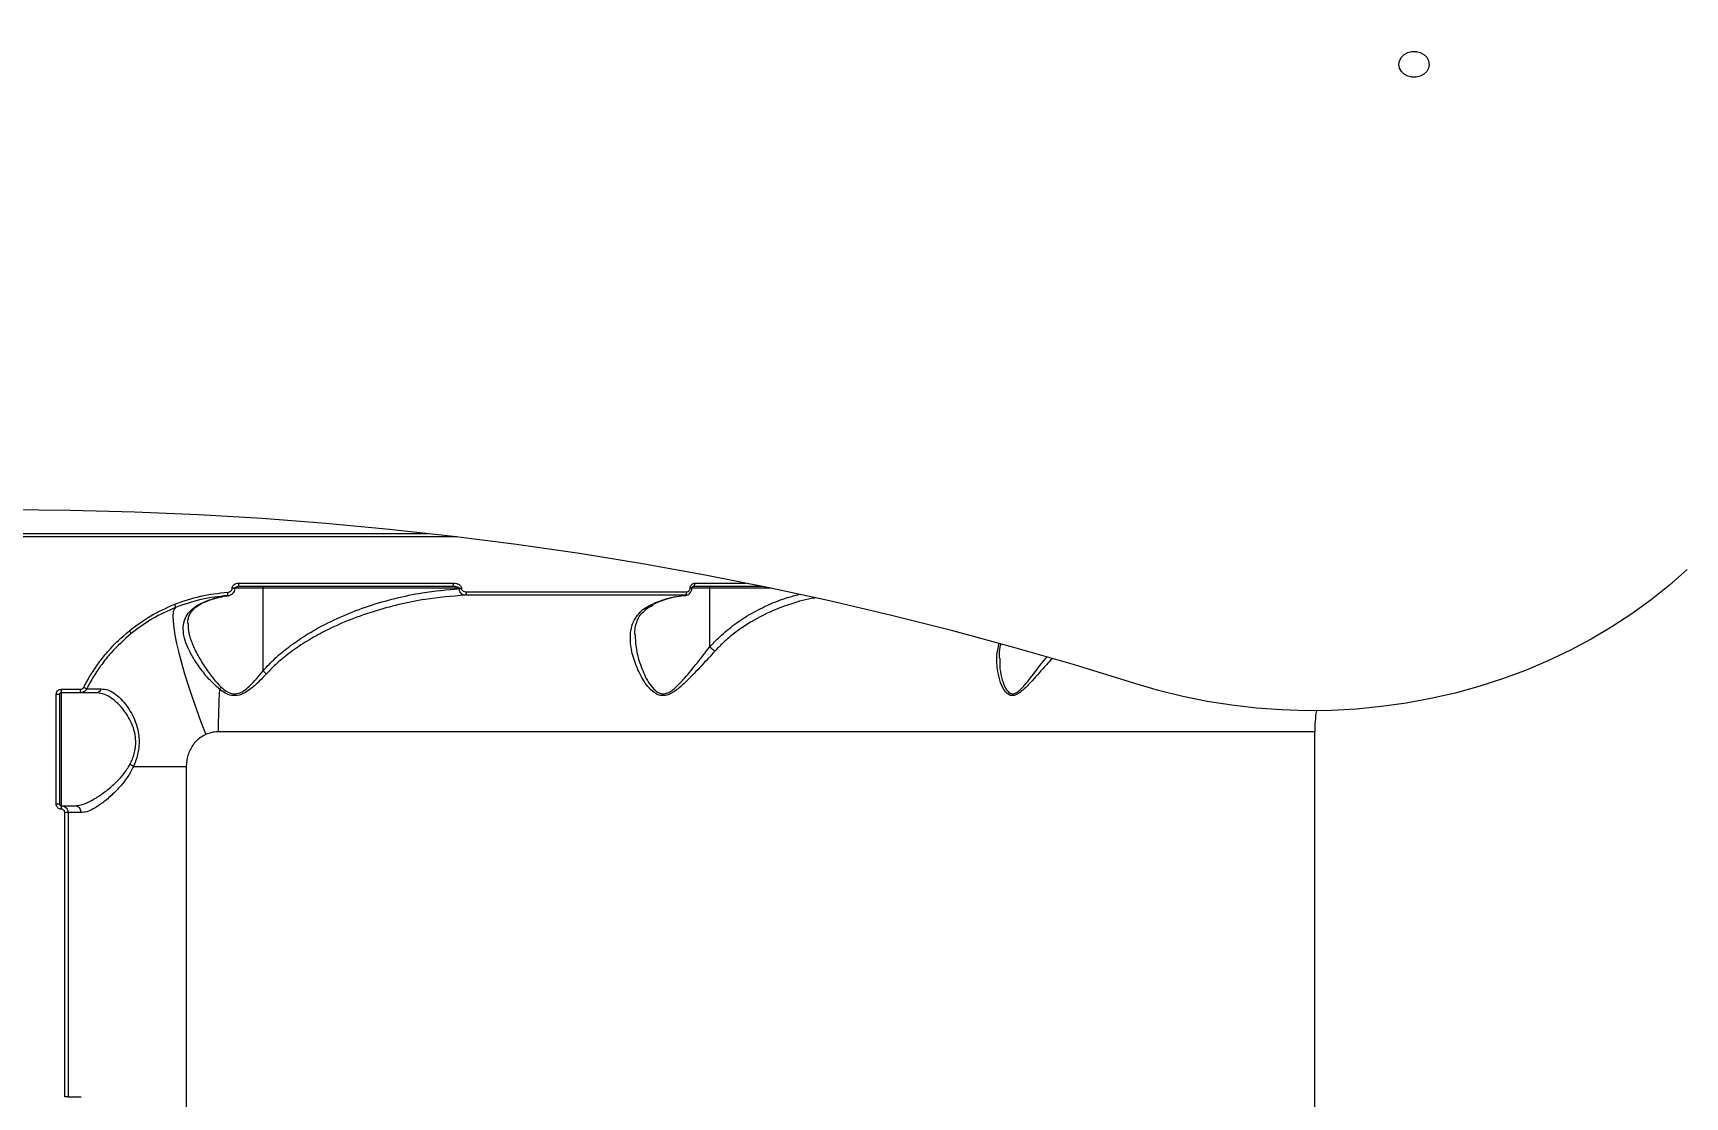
# Model space of a CAD drawing. Header units: millimetres. Extents: x -6796 to 9036, y -6828 to 5710.
# Drawn here: x -2676.7 to -2194.4, y -506.4 to -195.8 of the extents above; entities that cross this region are included whole.
import ezdxf

# ---------------------------------------------------------------- set-up
doc = ezdxf.new("R2010")
doc.units = ezdxf.units.MM
doc.layers.add('DIKOM_РАЗМЕР_ЗОНА', color=7, linetype='Continuous')
doc.layers.add('DIKOM_РАЗМЕР_ОБЪЕКТА', color=7, linetype='Continuous')
doc.styles.add('style1', font='arial.ttf', dxfattribs={"width": 0.8})
doc.dimstyles.new('1-50', dxfattribs={"dimtxt": 300, "dimasz": 200, "dimexe": 100, "dimexo": 0, "dimgap": 100, "dimtad": 1, "dimtxsty": 'style1', "dimcen": 200, "dimclrd": 7, "dimclre": 7, "dimclrt": 7, "dimadec": 1, "dimazin": 2, "dimtfac": 1, "dimtmove": 0, "dimatfit": 2, "dimfxl": 0, "dimlwd": 25, "dimlwe": 18, "dimarcsym": 0})

# ---------------------------------------------------------------- blocks, each defined once
blk = doc.blocks.new('*D11')
at = {"layer": 'Defpoints', "color": 0, "transparency": 16777216}
for p in [(-5295.52, 688.88), (5479.37, 352.85), (5479.37, -5858.19)]:
    blk.add_point(p, dxfattribs=at)
at = {"layer": 'DIKOM_РАЗМЕР_ОБЪЕКТА', "color": 7, "lineweight": 18, "transparency": 16777216}
for p, q in [((-5295.52, 688.88), (-5295.52, -5958.19)), ((5479.37, 352.85), (5479.37, -5958.19))]:
    blk.add_line(p, q, dxfattribs=at)
at = {"layer": 'DIKOM_РАЗМЕР_ОБЪЕКТА', "color": 7, "lineweight": 25, "transparency": 16777216}
blk.add_line((-5095.52, -5858.19), (5279.37, -5858.19), dxfattribs=at)
at = {"layer": 'DIKOM_РАЗМЕР_ОБЪЕКТА', "color": 7, "transparency": 16777216}
for points in [[(-5095.52, -5824.85), (-5095.52, -5891.52), (-5295.52, -5858.19)], [(5279.37, -5824.85), (5279.37, -5891.52), (5479.37, -5858.19)]]:
    blk.add_solid(points, dxfattribs=at)
at = {"layer": 'DIKOM_РАЗМЕР_ОБЪЕКТА', "color": 7, "transparency": 16777216, "insert": (180.34, -5605.01), "char_height": 300, "attachment_point": 5, "style": 'style1'}
blk.add_mtext('10800', dxfattribs=at)
blk = doc.blocks.new('*D14')
at = {"layer": 'Defpoints', "color": 0, "transparency": 16777216}
for p in [(-6795.52, 688.88), (6979.37, 688.88), (6979.37, -6727.83)]:
    blk.add_point(p, dxfattribs=at)
at = {"layer": 'DIKOM_РАЗМЕР_ЗОНА', "color": 7, "lineweight": 18, "transparency": 16777216}
for p, q in [((-6795.52, 688.88), (-6795.52, -6827.83)), ((6979.37, 688.88), (6979.37, -6827.83))]:
    blk.add_line(p, q, dxfattribs=at)
at = {"layer": 'DIKOM_РАЗМЕР_ЗОНА', "color": 7, "lineweight": 25, "transparency": 16777216}
blk.add_line((-6595.52, -6727.83), (6779.37, -6727.83), dxfattribs=at)
at = {"layer": 'DIKOM_РАЗМЕР_ЗОНА', "color": 7, "transparency": 16777216}
for points in [[(-6595.52, -6694.5), (-6595.52, -6761.17), (-6795.52, -6727.83)], [(6779.37, -6694.5), (6779.37, -6761.17), (6979.37, -6727.83)]]:
    blk.add_solid(points, dxfattribs=at)
at = {"layer": 'DIKOM_РАЗМЕР_ЗОНА', "color": 7, "transparency": 16777216, "insert": (26.03, -6474.56), "char_height": 300, "attachment_point": 5, "style": 'style1'}
blk.add_mtext('13800', dxfattribs=at)

msp = doc.modelspace()

# ---------------------------------------------------------------- linework, layer by layer
at = {"color": 7, "linetype": 'Continuous', "lineweight": 15}
for p, q in [((-2807.418, -341.885), (-2561.607, -341.885)), ((-2553, -342.885), (-2683.511, -342.885)), ((-2616.667, -356.385), (-2554.001, -356.385)), ((-2483.491, -356.385), (-2468.646, -356.385)), ((-2618.609, -357.979), (-2618.609, -357.885)), ((-2617.766, -357.885), (-2618.609, -357.885)), ((-2617.766, -357.979), (-2618.609, -357.979)), ((-2609.596, -357.885), (-2617.777, -357.885)), ((-2617.766, -357.979), (-2617.766, -357.885)), ((-2554.312, -357.385), (-2616.829, -357.385)), ((-2609.596, -381.998), (-2609.596, -357.885)), ((-2552.308, -357.885), (-2609.596, -357.885)), ((-2552.308, -358.006), (-2552.308, -357.885)), ((-2552.308, -357.885), (-2551.661, -357.885)), ((-2552.308, -358.006), (-2551.661, -358.006)), ((-2551.661, -357.885), (-2551.661, -358.006)), ((-2486.318, -359.942), (-2550.498, -359.942)), ((-2550.202, -358.945), (-2485.88, -358.945)), ((-2486.609, -360.009), (-2486.184, -359.975)), ((-2484.908, -357.918), (-2484.908, -357.885)), ((-2484.383, -357.885), (-2484.908, -357.885)), ((-2484.383, -357.918), (-2484.908, -357.918)), ((-2479.16, -357.885), (-2484.384, -357.885)), ((-2484.383, -357.918), (-2484.383, -357.885)), ((-2463.719, -357.385), (-2483.97, -357.385)), ((-2479.16, -375.045), (-2479.16, -357.885)), ((-2461.299, -357.885), (-2479.16, -357.885)), ((-2626.362, -361.783), (-2626.339, -361.773)), ((-2669.978, -420.885), (-2669.978, -388.885)), ((-2669.013, -388.885), (-2669.978, -388.885)), ((-2669.013, -388.885), (-2669.013, -420.885)), ((-2662.9, -388.385), (-2668.513, -388.385)), ((-2668.513, -388.385), (-2668.513, -421.385)), ((-2668.475, -387.385), (-2662.848, -387.385)), ((-2302.513, -399.835), (-2622.666, -399.835)), ((-2302.513, -769.935), (-2302.513, -399.835)), ((-2647.42, -409.885), (-2632.011, -409.885)), ((-2632.011, -409.885), (-2632.011, -759.885)), ((-2669.013, -420.885), (-2669.978, -420.885)), ((-2668.513, -421.385), (-2664.463, -421.385)), ((-2667.472, -506.385), (-2667.472, -423.385)), ((-2666.513, -423.385), (-2667.472, -423.385)), ((-2662.655, -423.385), (-2666.513, -423.385)), ((-2666.513, -423.385), (-2666.513, -506.385)), ((-2666.513, -506.385), (-2667.472, -506.385)), ((-2666.513, -506.385), (-2662.655, -506.385))]:
    msp.add_line(p, q, dxfattribs=at)
at = {"color": 7, "linetype": 'Continuous', "lineweight": 15, "flags": 128}
for points in [[(-2277.913, -204.974), (-2277.735, -203.9), (-2277.215, -202.914), (-2276.394, -202.094), (-2275.341, -201.508), (-2274.139, -201.202), (-2272.887, -201.202), (-2271.685, -201.508), (-2270.632, -202.094), (-2269.811, -202.914), (-2269.291, -203.9), (-2269.113, -204.974), (-2269.291, -206.047), (-2269.811, -207.034), (-2270.632, -207.854), (-2271.685, -208.44), (-2272.887, -208.746), (-2274.139, -208.746), (-2275.341, -208.44), (-2276.394, -207.854), (-2277.215, -207.034), (-2277.735, -206.047), (-2277.913, -204.974)], [(-2355.018, -385.706), (-2372.625, -380.281), (-2390.35, -375.155), (-2408.188, -370.33), (-2426.131, -365.807), (-2444.172, -361.589), (-2462.306, -357.676), (-2480.524, -354.072), (-2498.82, -350.776), (-2517.187, -347.79), (-2535.617, -345.115), (-2554.105, -342.753), (-2572.642, -340.704), (-2591.222, -338.968), (-2609.837, -337.548), (-2628.481, -336.442), (-2647.146, -335.652), (-2665.826, -335.178), (-2684.512, -335.02)], [(-2554.312, -357.385), (-2554.252, -357.366), (-2554.193, -357.309), (-2554.139, -357.217), (-2554.093, -357.092), (-2554.054, -356.941), (-2554.025, -356.768), (-2554.007, -356.58), (-2554.001, -356.385)], [(-2483.97, -357.385), (-2483.877, -357.366), (-2483.787, -357.309), (-2483.704, -357.217), (-2483.631, -357.092), (-2483.572, -356.941), (-2483.528, -356.768), (-2483.5, -356.58), (-2483.491, -356.385)], [(-2193.787, -352.463), (-2198.912, -356.984), (-2204.286, -361.284), (-2209.895, -365.351), (-2215.726, -369.177), (-2221.766, -372.752), (-2228, -376.067), (-2234.413, -379.116), (-2240.99, -381.89), (-2247.715, -384.383), (-2254.573, -386.589), (-2261.547, -388.503), (-2268.62, -390.12), (-2275.776, -391.437), (-2282.997, -392.45), (-2290.268, -393.156), (-2297.569, -393.555), (-2304.884, -393.645), (-2312.195, -393.427), (-2319.485, -392.899), (-2326.737, -392.065), (-2333.933, -390.925), (-2341.057, -389.483), (-2348.091, -387.742), (-2355.018, -385.706)], [(-2609.762, -357.385), (-2609.73, -357.395), (-2609.699, -357.423), (-2609.67, -357.469), (-2609.645, -357.532), (-2609.624, -357.607), (-2609.609, -357.694), (-2609.6, -357.788), (-2609.596, -357.885)], [(-2486.318, -359.942), (-2486.231, -359.911), (-2486.148, -359.847), (-2486.072, -359.75), (-2486.006, -359.626), (-2485.953, -359.478), (-2485.913, -359.311), (-2485.888, -359.131), (-2485.88, -358.945)], [(-2479.322, -357.385), (-2479.29, -357.395), (-2479.26, -357.423), (-2479.232, -357.469), (-2479.208, -357.532), (-2479.188, -357.607), (-2479.173, -357.694), (-2479.164, -357.788), (-2479.16, -357.885)], [(-2635.129, -363.491), (-2635.544, -363.969), (-2635.807, -364.808), (-2635.917, -366), (-2635.871, -367.534), (-2635.671, -369.395), (-2635.318, -371.563), (-2634.816, -374.018), (-2634.17, -376.735), (-2633.386, -379.688), (-2632.472, -382.847), (-2631.437, -386.182), (-2630.292, -389.659), (-2629.046, -393.243), (-2627.714, -396.901), (-2626.307, -400.595)], [(-2626.691, -361.839), (-2626.44, -361.809), (-2626.362, -361.783)]]:
    msp.add_lwpolyline(points, dxfattribs=at)
at = {"color": 7, "linetype": 'Continuous', "lineweight": 15}
for centre, radius, start, end in [((-2273.513, -196.217), 5.067, 261.13492, 278.86508), ((-2618.334, -356.629), 1.685, 333.33607, 8.32464), ((-2621.842, -359.408), 1.968, 340.8542, 10.24133), ((-2551.347, -359.147), 1.163, 316.88554, 10.01902), ((-2637.502, -363.647), 2.378, 3.75868, 27.10641), ((-2651.218, -372.737), 3.548, 27.44633, 42.81028), ((-2603.627, -375.879), 8.549, 225.70805, 234.60165), ((-2675.053, -387.633), 6.583, 353.44284, 2.16036), ((-2667.745, -387.633), 4.903, 351.17716, 2.89908), ((-2666.075, -395.483), 9.578, 58.82094, 64.52023), ((-2658.467, -386.625), 1.761, 271.83073, 338.86001), ((-2386.105, -399.721), 236.56, 177.00405, 180.02755), ((-2626.777, -383.184), 6.09, 316.73891, 324.34687), ((-2262.513, -399.835), 40, 171.10047, 180), ((-2651.362, -416.229), 7.469, 58.13837, 67.17397), ((-2675.057, -422.137), 6.586, 357.84101, 6.55527), ((-2664.564, -423.293), 1.911, 357.24756, 86.95552)]:
    msp.add_arc(centre, radius, start, end, dxfattribs=at)
for points, knots in [([(-2618.609, -357.885), (-2618.6, -357.775), (-2618.578, -357.522), (-2618.378, -357.132), (-2617.989, -356.747), (-2617.395, -356.447), (-2616.918, -356.407), (-2616.667, -356.385)], [0, 0, 0, 0, 0.1205883, 0.2783924, 0.4705825, 0.7208396, 1, 1, 1, 1]), ([(-2554.001, -356.385), (-2553.697, -356.406), (-2553.11, -356.447), (-2552.385, -356.754), (-2551.935, -357.143), (-2551.703, -357.515), (-2551.675, -357.762), (-2551.661, -357.885)], [0, 0, 0, 0, 0.3047742, 0.5876113, 0.7664895, 0.8828734, 1, 1, 1, 1]), ([(-2484.908, -357.885), (-2484.904, -357.81), (-2484.894, -357.563), (-2484.757, -357.148), (-2484.439, -356.729), (-2483.995, -356.44), (-2483.659, -356.404), (-2483.491, -356.385)], [0, 0, 0, 0, 0.0931659, 0.303915, 0.5302109, 0.7652286, 1, 1, 1, 1]), ([(-2635.385, -362.564), (-2632.899, -361.685), (-2627.866, -359.906), (-2622.581, -359.343), (-2619.906, -359.058)], [0, 0, 0, 0, 0.4938456, 1, 1, 1, 1]), ([(-2619.983, -360.053), (-2622.537, -360.323), (-2627.709, -360.87), (-2632.635, -362.611), (-2635.129, -363.491)], [0, 0, 0, 0, 0.4938571, 1, 1, 1, 1]), ([(-2626.691, -361.839), (-2625.712, -361.47), (-2623.513, -360.643), (-2621.243, -360.264), (-2619.983, -360.053)], [0, 0, 0, 0, 0.4451176, 1, 1, 1, 1]), ([(-2626.345, -361.835), (-2626.13, -361.745), (-2625.02, -361.284), (-2622.973, -360.67), (-2621.003, -360.219), (-2619.948, -360.112), (-2619.824, -360.099)], [0, 0, 0, 0, 0.1011356, 0.5220009, 0.9441645, 1, 1, 1, 1]), ([(-2619.906, -359.058), (-2619.74, -359.033), (-2619.412, -358.984), (-2619.01, -358.754), (-2618.747, -358.468), (-2618.626, -358.203), (-2618.614, -358.042), (-2618.609, -357.979)], [0, 0, 0, 0, 0.2734692, 0.5393227, 0.7386779, 0.8989218, 1, 1, 1, 1]), ([(-2619.834, -360.03), (-2619.794, -360.028), (-2619.444, -360.012), (-2618.864, -359.768), (-2618.223, -359.269), (-2617.872, -358.656), (-2617.73, -358.199), (-2617.768, -357.982), (-2617.768, -357.978)], [0, 0, 0, 0, 0.0375092, 0.3320835, 0.5751203, 0.7923869, 0.9964251, 1, 1, 1, 1]), ([(-2617.755, -357.945), (-2617.76, -357.929), (-2617.768, -357.9), (-2617.764, -357.848), (-2617.74, -357.779), (-2617.659, -357.666), (-2617.462, -357.52), (-2617.168, -357.4), (-2616.935, -357.402), (-2616.828, -357.403)], [0, 0, 0, 0, 0.0412587, 0.0759075, 0.1211446, 0.2246972, 0.4216248, 0.7317165, 1, 1, 1, 1]), ([(-2609.596, -381.998), (-2608.426, -380.743), (-2606.085, -378.233), (-2602.079, -374.959), (-2597.813, -371.982), (-2592.513, -368.867), (-2586.18, -365.808), (-2578.72, -362.98), (-2571.01, -360.757), (-2562.189, -358.892), (-2555.91, -358.329), (-2552.308, -358.006)], [0, 0, 0, 0, 0.0792673, 0.1585925, 0.2405882, 0.3226061, 0.4472327, 0.5718942, 0.6998613, 0.827838, 1, 1, 1, 1]), ([(-2550.498, -359.942), (-2554.433, -360.251), (-2560.961, -360.762), (-2569.945, -362.577), (-2577.545, -364.654), (-2585.036, -367.346), (-2591.645, -370.387), (-2597.334, -373.61), (-2601.717, -376.613), (-2605.503, -379.68), (-2607.551, -381.789), (-2608.579, -382.847)], [0, 0, 0, 0, 0.1867506, 0.3097301, 0.4327035, 0.5585127, 0.6842851, 0.7740091, 0.8643086, 0.9318938, 1, 1, 1, 1]), ([(-2552.308, -357.885), (-2552.31, -357.868), (-2552.315, -357.829), (-2552.36, -357.765), (-2552.505, -357.651), (-2553.154, -357.422), (-2553.795, -357.402), (-2554.312, -357.385)], [0, 0, 0, 0, 0.023998, 0.0535286, 0.1071204, 0.2794715, 1, 1, 1, 1]), ([(-2550.498, -359.942), (-2550.731, -359.908), (-2551.19, -359.841), (-2551.745, -359.43), (-2552.084, -358.941), (-2552.265, -358.473), (-2552.293, -358.165), (-2552.308, -358.006)], [0, 0, 0, 0, 0.2704727, 0.533538, 0.7181287, 0.8552775, 1, 1, 1, 1]), ([(-2551.661, -358.006), (-2551.652, -358.086), (-2551.634, -358.245), (-2551.487, -358.481), (-2551.206, -358.722), (-2550.756, -358.908), (-2550.392, -358.932), (-2550.202, -358.945)], [0, 0, 0, 0, 0.1206247, 0.2406474, 0.4168793, 0.6949423, 1, 1, 1, 1]), ([(-2496.315, -362.701), (-2496.042, -362.574), (-2494.326, -361.777), (-2491.016, -360.59), (-2487.905, -360.161), (-2486.318, -359.942)], [0, 0, 0, 0, 0.0849904, 0.5334655, 1, 1, 1, 1]), ([(-2495.778, -362.642), (-2495.745, -362.624), (-2494.841, -362.129), (-2492.987, -361.418), (-2490.225, -360.569), (-2488.085, -360.112), (-2486.872, -360.027), (-2486.609, -360.009)], [0, 0, 0, 0, 0.0114502, 0.3103684, 0.6119785, 0.9158109, 1, 1, 1, 1]), ([(-2486.204, -359.933), (-2486.189, -359.934), (-2485.934, -359.948), (-2485.441, -359.752), (-2484.85, -359.299), (-2484.451, -358.642), (-2484.415, -358.15), (-2484.398, -357.917)], [0, 0, 0, 0, 0.015504, 0.261292, 0.5139182, 0.7709937, 1, 1, 1, 1]), ([(-2485.88, -358.945), (-2485.765, -358.932), (-2485.536, -358.907), (-2485.232, -358.709), (-2485.012, -358.423), (-2484.917, -358.138), (-2484.91, -357.969), (-2484.908, -357.918)], [0, 0, 0, 0, 0.2336583, 0.4673214, 0.6955765, 0.9086911, 1, 1, 1, 1]), ([(-2484.38, -357.885), (-2484.38, -357.86), (-2484.381, -357.791), (-2484.349, -357.679), (-2484.29, -357.562), (-2484.196, -357.46), (-2484.084, -357.393), (-2484.008, -357.395), (-2483.969, -357.397)], [0, 0, 0, 0, 0.0675349, 0.1855286, 0.3241692, 0.5015675, 0.7458563, 1, 1, 1, 1]), ([(-2479.159, -375.049), (-2478.207, -374.038), (-2475.92, -371.614), (-2471.84, -368.297), (-2467.002, -365.146), (-2461.868, -362.588), (-2457.207, -360.727), (-2454.204, -360.011), (-2453.041, -359.734)], [0, 0, 0, 0, 0.1335965, 0.3205605, 0.5081813, 0.6953327, 0.882081, 1, 1, 1, 1]), ([(-2448.458, -360.772), (-2448.504, -360.778), (-2450.886, -361.066), (-2454.999, -362.281), (-2461.543, -364.633), (-2466.914, -367.443), (-2471.537, -370.623), (-2474.788, -373.274), (-2476.722, -375.265), (-2477.657, -376.228)], [0, 0, 0, 0, 0.0041114, 0.2166012, 0.3828642, 0.6290428, 0.7554242, 0.8817872, 1, 1, 1, 1]), ([(-2648.616, -370.326), (-2646.58, -368.797), (-2642.459, -365.702), (-2637.761, -363.618), (-2635.385, -362.564)], [0, 0, 0, 0, 0.4941815, 1, 1, 1, 1]), ([(-2635.129, -363.491), (-2637.401, -364.499), (-2641.998, -366.539), (-2646.03, -369.569), (-2648.07, -371.102)], [0, 0, 0, 0, 0.4941615, 1, 1, 1, 1]), ([(-2622.342, -387.357), (-2623.39, -386.384), (-2625.487, -384.436), (-2628.044, -381.139), (-2630.272, -377.833), (-2631.876, -374.632), (-2632.784, -371.711), (-2632.986, -369.207), (-2632.535, -367.033), (-2631.532, -365.164), (-2629.884, -363.533), (-2628.15, -362.463), (-2626.975, -361.96), (-2626.691, -361.839)], [0, 0, 0, 0, 0.1036819, 0.2075462, 0.3205756, 0.4335429, 0.5338138, 0.634003, 0.7184885, 0.8029121, 0.8879584, 0.972929, 1, 1, 1, 1]), ([(-2631.524, -368.144), (-2631.531, -367.971), (-2631.558, -367.328), (-2631.338, -366.359), (-2630.882, -365.249), (-2630.188, -364.288), (-2629.271, -363.407), (-2628.111, -362.623), (-2627.109, -362.076), (-2626.468, -361.838), (-2626.335, -361.789)], [0, 0, 0, 0, 0.06191, 0.2305051, 0.4060373, 0.5532388, 0.6921474, 0.8399199, 0.9668621, 1, 1, 1, 1]), ([(-2477.657, -376.228), (-2478.982, -377.686), (-2481.633, -380.602), (-2485.199, -384.365), (-2487.93, -386.909), (-2489.782, -388.269), (-2491.27, -389.037), (-2492.818, -389.341), (-2494.43, -389.003), (-2496.085, -387.876), (-2497.674, -386.118), (-2499.045, -383.939), (-2500.558, -380.833), (-2501.945, -376.889), (-2502.473, -372.806), (-2502.14, -369.563), (-2501.316, -367.22), (-2499.974, -365.29), (-2498.353, -363.801), (-2496.955, -363.046), (-2496.315, -362.701)], [0, 0, 0, 0, 0.092467, 0.1848988, 0.2390429, 0.266943, 0.2946876, 0.3210891, 0.347552, 0.3830705, 0.4307768, 0.4788848, 0.5269481, 0.6276771, 0.7282417, 0.791196, 0.8540636, 0.9053951, 0.9566768, 1, 1, 1, 1]), ([(-2501.028, -371.419), (-2501.018, -370.914), (-2500.996, -369.755), (-2500.65, -368.198), (-2500.125, -366.763), (-2499.367, -365.574), (-2498.3, -364.458), (-2497.066, -363.508), (-2496.076, -362.991), (-2495.642, -362.764)], [0, 0, 0, 0, 0.133246, 0.3055935, 0.4476345, 0.5938013, 0.7432489, 0.8872461, 1, 1, 1, 1]), ([(-2496.315, -362.701), (-2496.295, -362.704), (-2496.134, -362.731), (-2495.937, -362.738), (-2495.812, -362.642), (-2495.789, -362.624)], [0, 0, 0, 0, 0.103624, 0.8366515, 1, 1, 1, 1]), ([(-2661.954, -386.837), (-2661.286, -385.595), (-2659.949, -383.112), (-2657.561, -379.613), (-2654.886, -376.285), (-2651.922, -373.149), (-2649.718, -371.267), (-2648.616, -370.326)], [0, 0, 0, 0, 0.1976812, 0.3953917, 0.5930892, 0.7965513, 1, 1, 1, 1]), ([(-2648.07, -371.102), (-2650.131, -372.94), (-2653.253, -375.726), (-2656.747, -380.114), (-2659.136, -383.601), (-2660.462, -386.071), (-2661.116, -387.289)], [0, 0, 0, 0, 0.395164, 0.5986718, 0.8021774, 1, 1, 1, 1]), ([(-2631.492, -368.139), (-2631.479, -368.836), (-2631.45, -370.449), (-2630.608, -373.317), (-2629.142, -376.687), (-2627.071, -380.172), (-2624.732, -383.633), (-2622.796, -385.701), (-2621.829, -386.733)], [0, 0, 0, 0, 0.1248205, 0.2887465, 0.4750135, 0.6613875, 0.8308492, 1, 1, 1, 1]), ([(-2500.965, -371.392), (-2500.902, -372.835), (-2500.768, -375.881), (-2499.567, -379.865), (-2498.283, -383.112), (-2497.099, -385.393), (-2495.703, -387.24), (-2494.235, -388.45), (-2492.781, -388.819), (-2491.414, -388.495), (-2490.157, -387.741), (-2489.324, -387.039), (-2488.08, -385.89), (-2485.95, -383.557), (-2482.749, -379.618), (-2480.357, -376.57), (-2479.16, -375.045)], [0, 0, 0, 0, 0.128954, 0.2721517, 0.3392663, 0.4064208, 0.4729997, 0.5201636, 0.554162, 0.5880778, 0.6224395, 0.6570278, 0.6626849, 0.7378981, 0.8689198, 1, 1, 1, 1]), ([(-2479.16, -375.045), (-2479.16, -375.046), (-2479.161, -375.047), (-2479.16, -375.048), (-2479.16, -375.048), (-2479.159, -375.049)], [0, 0, 0, 0, 0.4173643, 0.765209, 1, 1, 1, 1]), ([(-2477.657, -376.228), (-2477.704, -376.201), (-2477.859, -376.112), (-2478.194, -375.886), (-2478.673, -375.511), (-2478.997, -375.203), (-2479.159, -375.049)], [0, 0, 0, 0, 0.1075176, 0.3494647, 0.6747807, 1, 1, 1, 1]), ([(-2379.223, -378.468), (-2379.766, -379.048), (-2381.793, -381.213), (-2384.411, -384.234), (-2386.889, -386.885), (-2388.401, -388.231), (-2389.643, -389.053), (-2390.936, -389.37), (-2392.262, -388.833), (-2393.535, -387.216), (-2394.585, -384.661), (-2395.288, -381.017), (-2395.516, -377.407), (-2394.864, -374.973), (-2394.616, -374.048)], [0, 0, 0, 0, 0.0573934, 0.2143569, 0.2974768, 0.3402393, 0.3827865, 0.4313841, 0.4767208, 0.5449788, 0.6475199, 0.7504513, 0.9051953, 1, 1, 1, 1]), ([(-2394.572, -378.307), (-2394.58, -378.112), (-2394.622, -377.052), (-2394.506, -375.662), (-2394.227, -374.509), (-2394.146, -374.172)], [0, 0, 0, 0, 0.1375269, 0.7479316, 1, 1, 1, 1]), ([(-2394.477, -378.323), (-2394.499, -379.088), (-2394.555, -380.929), (-2394.035, -383.871), (-2393.173, -386.536), (-2392.061, -388.264), (-2390.945, -388.811), (-2390.154, -388.644), (-2389.389, -388.259), (-2388.584, -387.636), (-2387.228, -386.212), (-2384.982, -383.421), (-2382.778, -380.465), (-2381.1, -378.406), (-2380.773, -378.004)], [0, 0, 0, 0, 0.0923878, 0.2223471, 0.3517838, 0.4343408, 0.4870678, 0.5313812, 0.5435339, 0.5949593, 0.6467458, 0.7508623, 0.9514799, 1, 1, 1, 1]), ([(-2608.579, -382.847), (-2609.266, -383.59), (-2610.641, -385.073), (-2612.748, -386.974), (-2614.887, -388.477), (-2616.916, -389.275), (-2618.937, -389.246), (-2620.73, -388.568), (-2621.79, -387.772), (-2622.342, -387.357)], [0, 0, 0, 0, 0.1847795, 0.3692473, 0.5090883, 0.6522171, 0.7508648, 0.8702132, 1, 1, 1, 1]), ([(-2621.829, -386.733), (-2621.344, -387.166), (-2620.429, -387.984), (-2618.831, -388.715), (-2617.108, -388.745), (-2615.961, -388.254), (-2614.715, -387.494), (-2613.285, -386.304), (-2611.419, -384.316), (-2610.204, -382.771), (-2609.596, -381.998)], [0, 0, 0, 0, 0.1297995, 0.245128, 0.338464, 0.4557826, 0.4772243, 0.617718, 0.8086858, 1, 1, 1, 1]), ([(-2669.978, -388.885), (-2669.971, -388.775), (-2669.953, -388.496), (-2669.773, -388.075), (-2669.433, -387.694), (-2668.982, -387.435), (-2668.644, -387.402), (-2668.475, -387.385)], [0, 0, 0, 0, 0.140591, 0.3550661, 0.5698417, 0.7848332, 1, 1, 1, 1]), ([(-2668.513, -388.385), (-2668.569, -388.391), (-2668.682, -388.402), (-2668.832, -388.488), (-2668.945, -388.615), (-2669.005, -388.755), (-2669.011, -388.848), (-2669.013, -388.885)], [0, 0, 0, 0, 0.2153803, 0.4305059, 0.6452212, 0.8595774, 1, 1, 1, 1]), ([(-2661.116, -387.289), (-2661.144, -387.341), (-2661.279, -387.59), (-2661.627, -387.973), (-2662.224, -388.319), (-2662.675, -388.363), (-2662.9, -388.385)], [0, 0, 0, 0, 0.0806095, 0.3870493, 0.6935234, 1, 1, 1, 1]), ([(-2658.411, -388.385), (-2659.257, -388.385), (-2660.999, -388.385), (-2662.574, -388.385), (-2662.79, -388.385), (-2662.9, -388.385)], [0, 0, 0, 0, 0.3175153, 0.6539174, 1, 1, 1, 1]), ([(-2662.848, -387.385), (-2662.735, -387.374), (-2662.51, -387.352), (-2662.21, -387.179), (-2662.036, -386.988), (-2661.968, -386.863), (-2661.954, -386.837)], [0, 0, 0, 0, 0.3067214, 0.613337, 0.9193997, 1, 1, 1, 1]), ([(-2661.116, -387.289), (-2661.02, -387.288), (-2660.825, -387.285), (-2659.418, -387.276), (-2657.936, -387.267), (-2657.073, -387.262), (-2656.825, -387.26)], [0, 0, 0, 0, 0.3362357, 0.6822353, 0.9087893, 1, 1, 1, 1]), ([(-2648.465, -409.345), (-2648.367, -409.149), (-2647.738, -407.894), (-2647.038, -405.91), (-2646.722, -403.407), (-2646.771, -401.997), (-2646.951, -400.568), (-2647.271, -399.125), (-2648.035, -397.063), (-2649.138, -394.993), (-2650.647, -392.88), (-2652.436, -391.001), (-2654.42, -389.533), (-2656.442, -388.571), (-2657.749, -388.448), (-2658.411, -388.385)], [0, 0, 0, 0, 0.0201027, 0.1287257, 0.1852727, 0.2440076, 0.2548645, 0.3167962, 0.3805918, 0.466421, 0.554633, 0.6638231, 0.7761649, 0.8865581, 1, 1, 1, 1]), ([(-2656.825, -387.26), (-2656.201, -387.323), (-2654.954, -387.448), (-2653.033, -388.459), (-2651.13, -390.035), (-2649.434, -392.042), (-2647.994, -394.325), (-2646.957, -396.549), (-2646.243, -398.784), (-2645.83, -400.94), (-2645.733, -403.212), (-2646.028, -406.056), (-2646.721, -408.292), (-2647.326, -409.672), (-2647.42, -409.885)], [0, 0, 0, 0, 0.1101003, 0.2202172, 0.3292879, 0.4383104, 0.5249631, 0.6115155, 0.6753421, 0.7390951, 0.803994, 0.8688874, 0.9797299, 1, 1, 1, 1]), ([(-2622.666, -399.835), (-2622.724, -399.835), (-2623.364, -399.84), (-2624.617, -399.967), (-2625.737, -400.383), (-2626.307, -400.595)], [0, 0, 0, 0, 0.0467793, 0.5142554, 1, 1, 1, 1]), ([(-2626.307, -400.595), (-2626.827, -400.862), (-2628.281, -401.611), (-2630.206, -403.616), (-2631.722, -406.566), (-2631.914, -408.772), (-2632.011, -409.885)], [0, 0, 0, 0, 0.1529499, 0.4283689, 0.7114338, 1, 1, 1, 1]), ([(-2664.463, -421.385), (-2663.922, -421.335), (-2662.767, -421.229), (-2660.656, -420.403), (-2658.134, -419.031), (-2655.281, -417.051), (-2652.55, -414.67), (-2650.157, -412.131), (-2649.034, -410.282), (-2648.465, -409.345)], [0, 0, 0, 0, 0.1227092, 0.2624648, 0.4060162, 0.5749244, 0.7482622, 0.8723699, 1, 1, 1, 1]), ([(-2647.42, -409.885), (-2647.934, -410.891), (-2648.983, -412.939), (-2651.238, -415.776), (-2653.871, -418.489), (-2656.579, -420.711), (-2659.014, -422.275), (-2661.031, -423.21), (-2662.142, -423.33), (-2662.655, -423.385)], [0, 0, 0, 0, 0.1260967, 0.2567309, 0.4243393, 0.596864, 0.7353004, 0.8775695, 1, 1, 1, 1]), ([(-2668.475, -422.385), (-2668.586, -422.378), (-2668.866, -422.359), (-2669.288, -422.179), (-2669.669, -421.84), (-2669.929, -421.391), (-2669.962, -421.054), (-2669.978, -420.885)], [0, 0, 0, 0, 0.1419129, 0.3567227, 0.5713105, 0.785734, 1, 1, 1, 1]), ([(-2669.013, -420.885), (-2669.008, -420.941), (-2668.997, -421.054), (-2668.91, -421.204), (-2668.783, -421.317), (-2668.643, -421.377), (-2668.55, -421.383), (-2668.513, -421.385)], [0, 0, 0, 0, 0.2140375, 0.4282256, 0.642952, 0.8580874, 1, 1, 1, 1]), ([(-2668.513, -421.385), (-2668.365, -421.395), (-2667.993, -421.419), (-2667.431, -421.66), (-2666.924, -422.112), (-2666.579, -422.711), (-2666.535, -423.16), (-2666.513, -423.385)], [0, 0, 0, 0, 0.1417423, 0.3564278, 0.5709439, 0.7854665, 1, 1, 1, 1]), ([(-2667.472, -423.385), (-2667.484, -423.273), (-2667.506, -423.048), (-2667.678, -422.748), (-2667.932, -422.522), (-2668.214, -422.402), (-2668.401, -422.39), (-2668.475, -422.385)], [0, 0, 0, 0, 0.2142638, 0.4285923, 0.6431899, 0.8580749, 1, 1, 1, 1])]:
    msp.add_open_spline(points, degree=3, knots=knots, dxfattribs=at)

# ---------------------------------------------------------------- dimensions: what is measured, and where the dimension line sits
at = {"layer": 'DIKOM_РАЗМЕР_ЗОНА', "color": 3}
dim = msp.add_linear_dim(base=(6979.369, -6727.833), p1=(-6795.523, 688.881), p2=(6979.369, 688.881), text='13800', dimstyle='1-50', dxfattribs=at)
dim.commit()
dim.dimension.update_dxf_attribs({"geometry": '*D14', "text_midpoint": (26.027, -6727.833), "dimtype": 160})
at = {"layer": 'DIKOM_РАЗМЕР_ОБЪЕКТА', "color": 3}
dim = msp.add_linear_dim(base=(5479.369, -5858.185), p1=(-5295.523, 688.88), p2=(5479.369, 352.849), text='10800', dimstyle='1-50', dxfattribs=at)
dim.commit()
dim.dimension.update_dxf_attribs({"geometry": '*D11', "text_midpoint": (180.342, -5858.185), "dimtype": 160})

doc.saveas('drawing.dxf')
